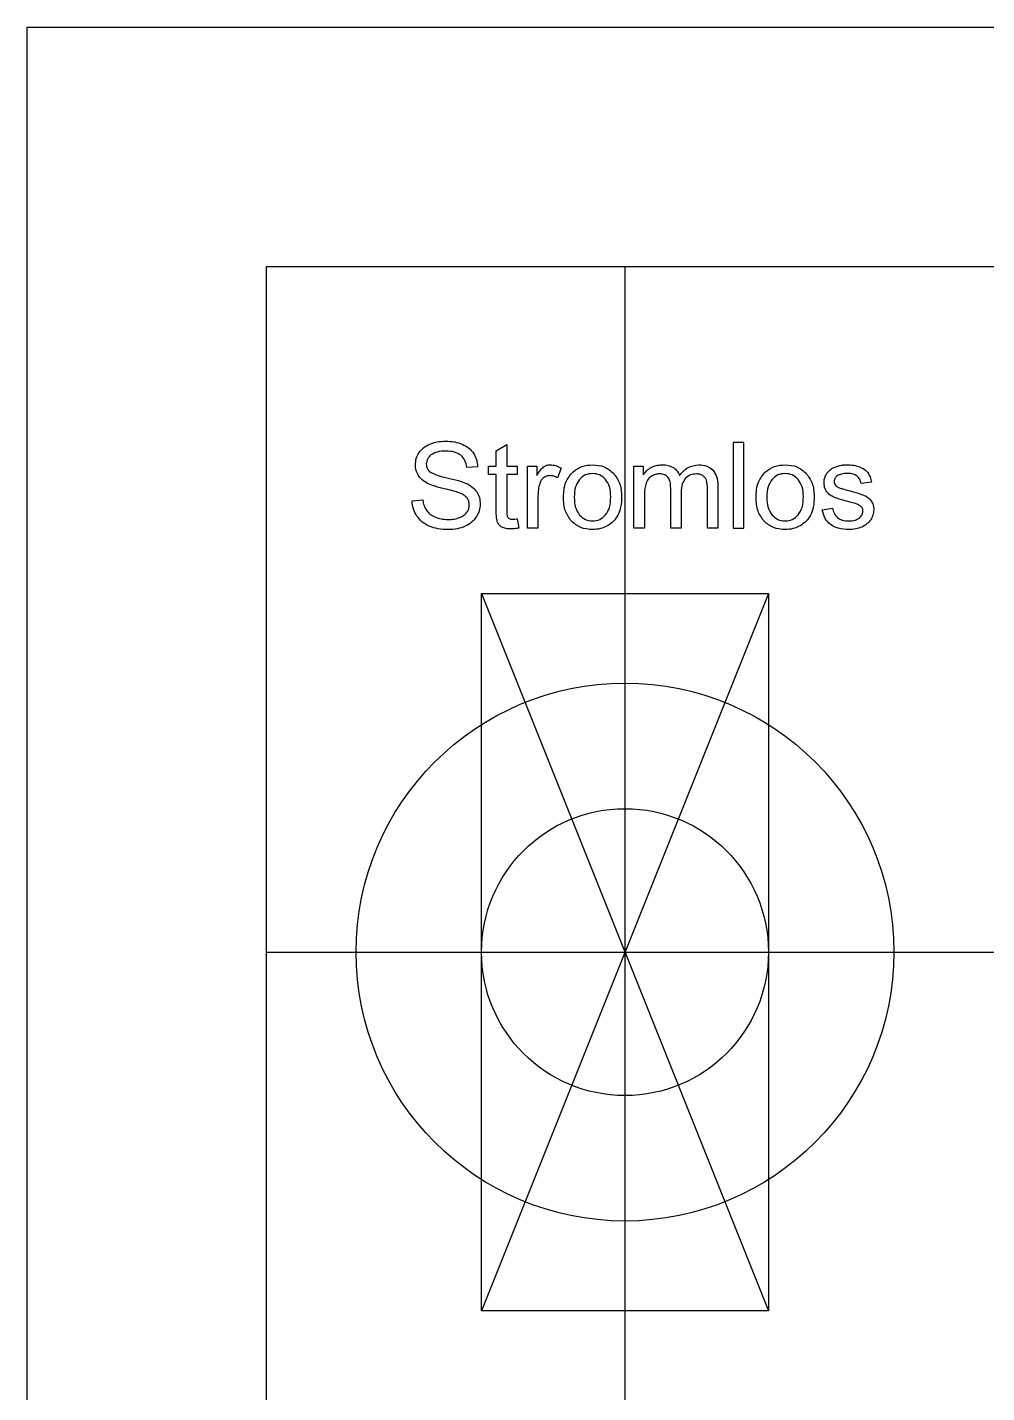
# Model space of a CAD drawing. Header units: millimetres. Extents: x 39 to 249, y 35 to 175.
# Drawn here: x 39.2 to 79.3, y 117.4 to 174.5 of the extents above; entities that cross this region are included whole.
import ezdxf

# ---------------------------------------------------------------- set-up
doc = ezdxf.new("R2010")
doc.units = ezdxf.units.MM
doc.layers.get('0').update_dxf_attribs({"linetype": 'CONTINUOUS'})

msp = doc.modelspace()

# ---------------------------------------------------------------- linework, layer by layer
for p, q in [((39.219, 174.54), (249.219, 174.54)), ((39.219, 34.54), (39.219, 174.54)), ((49.219, 164.54), (239.219, 164.54)), ((49.219, 44.54), (49.219, 164.54)), ((64.219, 164.54), (64.219, 49)), ((58.836, 156.822), (59.273, 157.085)), ((59.273, 157.085), (59.273, 156.18)), ((58.836, 156.18), (58.836, 156.822)), ((58.057, 156.158), (57.603, 156.124)), ((58.514, 155.838), (58.514, 156.18)), ((58.514, 156.18), (58.836, 156.18)), ((59.273, 156.18), (59.715, 156.18)), ((59.715, 156.18), (59.715, 155.838)), ((60.14, 153.587), (60.14, 156.18)), ((60.14, 156.18), (60.535, 156.18)), ((60.535, 156.18), (60.535, 155.787)), ((61.549, 156.097), (61.397, 155.689)), ((64.591, 153.587), (64.591, 156.18)), ((64.591, 156.18), (64.984, 156.18)), ((64.984, 156.18), (64.984, 155.816)), ((58.836, 155.838), (58.514, 155.838)), ((58.836, 154.346), (58.836, 155.838)), ((59.715, 155.838), (59.273, 155.838)), ((59.273, 155.838), (59.273, 154.322)), ((68.104, 155.367), (68.104, 153.587)), ((74.527, 155.511), (74.097, 155.452)), ((60.579, 154.944), (60.579, 153.587)), ((65.03, 154.932), (65.03, 153.587)), ((66.131, 153.587), (66.131, 155.272)), ((66.571, 155.093), (66.571, 153.587)), ((67.667, 153.587), (67.667, 155.22)), ((55.316, 154.737), (55.762, 154.776)), ((72.471, 154.361), (72.906, 154.429)), ((59.715, 153.98), (59.779, 153.592)), ((60.579, 153.587), (60.14, 153.587)), ((65.03, 153.587), (64.591, 153.587)), ((66.571, 153.587), (66.131, 153.587)), ((68.104, 153.587), (67.667, 153.587)), ((70.219, 150.853), (58.219, 120.853)), ((58.219, 150.853), (70.219, 150.853)), ((58.219, 150.853), (70.219, 120.853)), ((58.219, 120.853), (58.219, 150.853)), ((70.219, 150.853), (70.219, 120.853)), ((49.219, 135.853), (107, 135.853)), ((70.219, 120.853), (58.219, 120.853))]:
    msp.add_line(p, q)
msp.add_lwpolyline([(68.746, 157.166), (68.746, 153.587), (69.185, 153.587), (69.185, 157.166)], close=True)
for radius in [11.25, 6]:
    msp.add_circle((64.219, 135.853), radius)
for points, knots in [([(55.606, 156.747), (55.665, 156.822), (55.787, 156.976), (55.964, 157.061), (56.055, 157.105)], [0, 0, 0, 0, 0.02806026, 0.05810036, 0.05810036, 0.05810036, 0.05810036]), ([(56.055, 157.105), (56.158, 157.141), (56.371, 157.214), (56.596, 157.223), (56.712, 157.227)], [0, 0, 0, 0, 0.03250493, 0.06712456, 0.06712456, 0.06712456, 0.06712456]), ([(56.712, 157.227), (56.838, 157.223), (57.079, 157.215), (57.306, 157.136), (57.414, 157.099)], [0, 0, 0, 0, 0.03758192, 0.07170917, 0.07170917, 0.07170917, 0.07170917]), ([(57.414, 157.099), (57.509, 157.052), (57.693, 156.962), (57.82, 156.8), (57.882, 156.722)], [0, 0, 0, 0, 0.03120446, 0.06075912, 0.06075912, 0.06075912, 0.06075912]), ([(55.452, 156.241), (55.459, 156.33), (55.473, 156.51), (55.561, 156.668), (55.606, 156.747)], [0, 0, 0, 0, 0.02649511, 0.05352488, 0.05352488, 0.05352488, 0.05352488]), ([(56.105, 156.652), (56.048, 156.598), (55.938, 156.495), (55.918, 156.345), (55.909, 156.272)], [0, 0, 0, 0, 0.02277703, 0.04395425, 0.04395425, 0.04395425, 0.04395425]), ([(56.732, 156.81), (56.605, 156.808), (56.382, 156.804), (56.189, 156.698), (56.105, 156.652)], [0, 0, 0, 0, 0.03734796, 0.06543398, 0.06543398, 0.06543398, 0.06543398]), ([(57.355, 156.636), (57.27, 156.687), (57.079, 156.8), (56.856, 156.806), (56.732, 156.81)], [0, 0, 0, 0, 0.02920653, 0.06568919, 0.06568919, 0.06568919, 0.06568919]), ([(57.603, 156.124), (57.586, 156.228), (57.554, 156.424), (57.419, 156.568), (57.355, 156.636)], [0, 0, 0, 0, 0.0308476, 0.05809241, 0.05809241, 0.05809241, 0.05809241]), ([(57.882, 156.722), (57.93, 156.635), (58.028, 156.46), (58.047, 156.259), (58.057, 156.158)], [0, 0, 0, 0, 0.02937694, 0.05963985, 0.05963985, 0.05963985, 0.05963985]), ([(55.578, 155.795), (55.541, 155.864), (55.467, 156.003), (55.457, 156.161), (55.452, 156.241)], [0, 0, 0, 0, 0.02310005, 0.04677764, 0.04677764, 0.04677764, 0.04677764]), ([(55.909, 156.272), (55.915, 156.211), (55.926, 156.09), (56.008, 156), (56.048, 155.955)], [0, 0, 0, 0, 0.01791909, 0.03551004, 0.03551004, 0.03551004, 0.03551004]), ([(56.048, 155.955), (56.129, 155.91), (56.352, 155.786), (56.603, 155.733), (56.762, 155.7)], [0, 0, 0, 0, 0.02771981, 0.07619273, 0.07619273, 0.07619273, 0.07619273]), ([(60.535, 155.787), (60.579, 155.867), (60.654, 156.002), (60.768, 156.107), (60.815, 156.15)], [0, 0, 0, 0, 0.02712511, 0.04613649, 0.04613649, 0.04613649, 0.04613649]), ([(60.815, 156.15), (60.859, 156.176), (60.946, 156.227), (61.047, 156.235), (61.097, 156.238)], [0, 0, 0, 0, 0.01498587, 0.02988873, 0.02988873, 0.02988873, 0.02988873]), ([(61.097, 156.238), (61.173, 156.231), (61.334, 156.217), (61.475, 156.138), (61.549, 156.097)], [0, 0, 0, 0, 0.02267791, 0.04779927, 0.04779927, 0.04779927, 0.04779927]), ([(61.646, 154.883), (61.656, 155.102), (61.675, 155.503), (61.93, 155.81), (62.047, 155.95)], [0, 0, 0, 0, 0.0634773, 0.1167532, 0.1167532, 0.1167532, 0.1167532]), ([(62.047, 155.95), (62.166, 156.034), (62.411, 156.206), (62.709, 156.227), (62.862, 156.238)], [0, 0, 0, 0, 0.04294117, 0.08795467, 0.08795467, 0.08795467, 0.08795467]), ([(62.862, 156.238), (63.031, 156.225), (63.359, 156.2), (63.613, 155.99), (63.736, 155.888)], [0, 0, 0, 0, 0.04936715, 0.09624224, 0.09624224, 0.09624224, 0.09624224]), ([(64.984, 155.816), (65.028, 155.876), (65.117, 155.999), (65.244, 156.081), (65.308, 156.122)], [0, 0, 0, 0, 0.02230342, 0.04497872, 0.04497872, 0.04497872, 0.04497872]), ([(65.308, 156.122), (65.379, 156.156), (65.525, 156.226), (65.687, 156.234), (65.77, 156.238)], [0, 0, 0, 0, 0.02334794, 0.04799415, 0.04799415, 0.04799415, 0.04799415]), ([(65.77, 156.238), (65.859, 156.235), (66.025, 156.229), (66.173, 156.154), (66.242, 156.119)], [0, 0, 0, 0, 0.02638465, 0.04924549, 0.04924549, 0.04924549, 0.04924549]), ([(66.242, 156.119), (66.299, 156.074), (66.414, 155.985), (66.473, 155.852), (66.502, 155.784)], [0, 0, 0, 0, 0.02127767, 0.04297404, 0.04297404, 0.04297404, 0.04297404]), ([(66.502, 155.784), (66.61, 155.917), (66.818, 156.173), (67.145, 156.217), (67.303, 156.238)], [0, 0, 0, 0, 0.04912341, 0.09522091, 0.09522091, 0.09522091, 0.09522091]), ([(67.303, 156.238), (67.421, 156.232), (67.642, 156.221), (67.816, 156.087), (67.896, 156.025)], [0, 0, 0, 0, 0.0345341, 0.06440239, 0.06440239, 0.06440239, 0.06440239]), ([(67.896, 156.025), (67.957, 155.937), (68.092, 155.74), (68.1, 155.5), (68.104, 155.367)], [0, 0, 0, 0, 0.03127748, 0.07028975, 0.07028975, 0.07028975, 0.07028975]), ([(69.703, 154.883), (69.713, 155.102), (69.731, 155.503), (69.987, 155.81), (70.103, 155.95)], [0, 0, 0, 0, 0.0634773, 0.1167532, 0.1167532, 0.1167532, 0.1167532]), ([(70.103, 155.95), (70.223, 156.034), (70.467, 156.206), (70.766, 156.227), (70.919, 156.238)], [0, 0, 0, 0, 0.04294117, 0.08795467, 0.08795467, 0.08795467, 0.08795467]), ([(70.919, 156.238), (71.087, 156.225), (71.416, 156.2), (71.669, 155.99), (71.793, 155.888)], [0, 0, 0, 0, 0.04936715, 0.09624224, 0.09624224, 0.09624224, 0.09624224]), ([(72.624, 155.812), (72.653, 155.859), (72.711, 155.954), (72.797, 156.023), (72.84, 156.058)], [0, 0, 0, 0, 0.01644832, 0.0329143, 0.0329143, 0.0329143, 0.0329143]), ([(72.84, 156.058), (72.88, 156.083), (72.967, 156.138), (73.066, 156.169), (73.12, 156.186)], [0, 0, 0, 0, 0.01398658, 0.03086371, 0.03086371, 0.03086371, 0.03086371]), ([(73.12, 156.186), (73.18, 156.201), (73.305, 156.232), (73.434, 156.236), (73.499, 156.238)], [0, 0, 0, 0, 0.01875881, 0.03842544, 0.03842544, 0.03842544, 0.03842544]), ([(73.499, 156.238), (73.596, 156.236), (73.778, 156.23), (73.953, 156.176), (74.035, 156.15)], [0, 0, 0, 0, 0.02874012, 0.05452964, 0.05452964, 0.05452964, 0.05452964]), ([(74.035, 156.15), (74.105, 156.121), (74.236, 156.065), (74.332, 155.961), (74.376, 155.912)], [0, 0, 0, 0, 0.02256176, 0.04198691, 0.04198691, 0.04198691, 0.04198691]), ([(55.96, 155.462), (55.882, 155.507), (55.732, 155.594), (55.628, 155.73), (55.578, 155.795)], [0, 0, 0, 0, 0.02695823, 0.05114545, 0.05114545, 0.05114545, 0.05114545]), ([(56.651, 155.239), (56.51, 155.272), (56.273, 155.329), (56.05, 155.424), (55.96, 155.462)], [0, 0, 0, 0, 0.04348091, 0.0727225, 0.0727225, 0.0727225, 0.0727225]), ([(56.762, 155.7), (56.926, 155.663), (57.195, 155.603), (57.453, 155.509), (57.554, 155.472)], [0, 0, 0, 0, 0.05019029, 0.08252179, 0.08252179, 0.08252179, 0.08252179]), ([(57.554, 155.472), (57.65, 155.423), (57.829, 155.333), (57.956, 155.179), (58.016, 155.107)], [0, 0, 0, 0, 0.03169019, 0.05938908, 0.05938908, 0.05938908, 0.05938908]), ([(60.653, 155.457), (60.631, 155.376), (60.587, 155.208), (60.582, 155.034), (60.579, 154.944)], [0, 0, 0, 0, 0.02514352, 0.05193955, 0.05193955, 0.05193955, 0.05193955]), ([(60.816, 155.698), (60.78, 155.665), (60.707, 155.598), (60.671, 155.505), (60.653, 155.457)], [0, 0, 0, 0, 0.01426856, 0.0294477, 0.0294477, 0.0294477, 0.0294477]), ([(61.075, 155.784), (61.028, 155.781), (60.935, 155.773), (60.856, 155.723), (60.816, 155.698)], [0, 0, 0, 0, 0.01384251, 0.02767236, 0.02767236, 0.02767236, 0.02767236]), ([(61.397, 155.689), (61.345, 155.717), (61.244, 155.77), (61.13, 155.78), (61.075, 155.784)], [0, 0, 0, 0, 0.01762479, 0.03391295, 0.03391295, 0.03391295, 0.03391295]), ([(62.315, 155.628), (62.252, 155.528), (62.11, 155.301), (62.102, 155.033), (62.098, 154.883)], [0, 0, 0, 0, 0.03497362, 0.07882941, 0.07882941, 0.07882941, 0.07882941]), ([(62.862, 155.875), (62.757, 155.864), (62.547, 155.844), (62.392, 155.7), (62.315, 155.628)], [0, 0, 0, 0, 0.0307751, 0.06150028, 0.06150028, 0.06150028, 0.06150028]), ([(63.405, 155.627), (63.328, 155.699), (63.175, 155.843), (62.966, 155.864), (62.862, 155.875)], [0, 0, 0, 0, 0.03075606, 0.06120853, 0.06120853, 0.06120853, 0.06120853]), ([(63.624, 154.898), (63.619, 155.043), (63.61, 155.307), (63.469, 155.528), (63.405, 155.627)], [0, 0, 0, 0, 0.04261839, 0.07733846, 0.07733846, 0.07733846, 0.07733846]), ([(63.736, 155.888), (63.835, 155.754), (64.047, 155.467), (64.065, 155.11), (64.075, 154.92)], [0, 0, 0, 0, 0.0488686, 0.1046023, 0.1046023, 0.1046023, 0.1046023]), ([(65.101, 155.474), (65.08, 155.398), (65.032, 155.221), (65.031, 155.037), (65.03, 154.932)], [0, 0, 0, 0, 0.02355554, 0.05485563, 0.05485563, 0.05485563, 0.05485563]), ([(65.329, 155.76), (65.28, 155.723), (65.18, 155.647), (65.127, 155.533), (65.101, 155.474)], [0, 0, 0, 0, 0.01813836, 0.0370881, 0.0370881, 0.0370881, 0.0370881]), ([(65.672, 155.857), (65.611, 155.853), (65.49, 155.845), (65.383, 155.788), (65.329, 155.76)], [0, 0, 0, 0, 0.01801894, 0.03602486, 0.03602486, 0.03602486, 0.03602486]), ([(66.024, 155.711), (65.979, 155.754), (65.882, 155.847), (65.746, 155.854), (65.672, 155.857)], [0, 0, 0, 0, 0.01792232, 0.03923539, 0.03923539, 0.03923539, 0.03923539]), ([(66.131, 155.272), (66.129, 155.359), (66.126, 155.514), (66.055, 155.651), (66.024, 155.711)], [0, 0, 0, 0, 0.02577505, 0.04577969, 0.04577969, 0.04577969, 0.04577969]), ([(66.751, 155.676), (66.699, 155.599), (66.579, 155.425), (66.574, 155.213), (66.571, 155.093)], [0, 0, 0, 0, 0.02725753, 0.06212769, 0.06212769, 0.06212769, 0.06212769]), ([(67.205, 155.857), (67.119, 155.85), (66.948, 155.837), (66.816, 155.729), (66.751, 155.676)], [0, 0, 0, 0, 0.02543418, 0.04996304, 0.04996304, 0.04996304, 0.04996304]), ([(67.469, 155.787), (67.429, 155.807), (67.346, 155.85), (67.253, 155.855), (67.205, 155.857)], [0, 0, 0, 0, 0.01331196, 0.02758232, 0.02758232, 0.02758232, 0.02758232]), ([(67.624, 155.6), (67.607, 155.637), (67.571, 155.712), (67.503, 155.762), (67.469, 155.787)], [0, 0, 0, 0, 0.01207116, 0.02461986, 0.02461986, 0.02461986, 0.02461986]), ([(67.667, 155.22), (67.667, 155.296), (67.667, 155.425), (67.636, 155.549), (67.624, 155.6)], [0, 0, 0, 0, 0.0226997, 0.03832119, 0.03832119, 0.03832119, 0.03832119]), ([(70.372, 155.628), (70.309, 155.528), (70.166, 155.301), (70.159, 155.033), (70.155, 154.883)], [0, 0, 0, 0, 0.03497362, 0.07882941, 0.07882941, 0.07882941, 0.07882941]), ([(70.919, 155.875), (70.814, 155.864), (70.603, 155.844), (70.449, 155.7), (70.372, 155.628)], [0, 0, 0, 0, 0.0307751, 0.06150028, 0.06150028, 0.06150028, 0.06150028]), ([(71.462, 155.627), (71.385, 155.699), (71.232, 155.843), (71.023, 155.864), (70.919, 155.875)], [0, 0, 0, 0, 0.03075606, 0.06120853, 0.06120853, 0.06120853, 0.06120853]), ([(71.68, 154.898), (71.676, 155.043), (71.667, 155.307), (71.525, 155.528), (71.462, 155.627)], [0, 0, 0, 0, 0.04261839, 0.07733846, 0.07733846, 0.07733846, 0.07733846]), ([(71.793, 155.888), (71.892, 155.754), (72.103, 155.467), (72.122, 155.11), (72.132, 154.92)], [0, 0, 0, 0, 0.0488686, 0.1046023, 0.1046023, 0.1046023, 0.1046023]), ([(72.545, 155.491), (72.548, 155.548), (72.554, 155.66), (72.601, 155.762), (72.624, 155.812)], [0, 0, 0, 0, 0.01681056, 0.03333097, 0.03333097, 0.03333097, 0.03333097]), ([(72.641, 155.143), (72.613, 155.197), (72.556, 155.307), (72.549, 155.429), (72.545, 155.491)], [0, 0, 0, 0, 0.01808068, 0.0364585, 0.0364585, 0.0364585, 0.0364585]), ([(73.099, 155.777), (73.061, 155.744), (72.99, 155.68), (72.976, 155.587), (72.97, 155.543)], [0, 0, 0, 0, 0.01456747, 0.02755018, 0.02755018, 0.02755018, 0.02755018]), ([(72.97, 155.543), (72.972, 155.515), (72.976, 155.459), (73.008, 155.412), (73.023, 155.389)], [0, 0, 0, 0, 0.00822798, 0.01653347, 0.01653347, 0.01653347, 0.01653347]), ([(73.023, 155.389), (73.045, 155.366), (73.093, 155.315), (73.157, 155.287), (73.192, 155.272)], [0, 0, 0, 0, 0.00945651, 0.02070504, 0.02070504, 0.02070504, 0.02070504]), ([(73.531, 155.877), (73.443, 155.876), (73.29, 155.875), (73.155, 155.806), (73.099, 155.777)], [0, 0, 0, 0, 0.02606037, 0.04489424, 0.04489424, 0.04489424, 0.04489424]), ([(73.928, 155.765), (73.873, 155.797), (73.751, 155.87), (73.609, 155.874), (73.531, 155.877)], [0, 0, 0, 0, 0.018916, 0.0418243, 0.0418243, 0.0418243, 0.0418243]), ([(74.097, 155.452), (74.084, 155.515), (74.058, 155.635), (73.97, 155.723), (73.928, 155.765)], [0, 0, 0, 0, 0.01871365, 0.03623831, 0.03623831, 0.03623831, 0.03623831]), ([(74.376, 155.912), (74.41, 155.855), (74.484, 155.731), (74.512, 155.588), (74.527, 155.511)], [0, 0, 0, 0, 0.01984912, 0.04320943, 0.04320943, 0.04320943, 0.04320943]), ([(57.288, 155.064), (57.211, 155.089), (57.002, 155.156), (56.787, 155.207), (56.651, 155.239)], [0, 0, 0, 0, 0.02421852, 0.06608958, 0.06608958, 0.06608958, 0.06608958]), ([(57.611, 154.853), (57.569, 154.894), (57.477, 154.987), (57.356, 155.037), (57.288, 155.064)], [0, 0, 0, 0, 0.01735527, 0.03887813, 0.03887813, 0.03887813, 0.03887813]), ([(57.708, 154.559), (57.704, 154.613), (57.697, 154.719), (57.639, 154.809), (57.611, 154.853)], [0, 0, 0, 0, 0.01596536, 0.0314486, 0.0314486, 0.0314486, 0.0314486]), ([(58.016, 155.107), (58.059, 155.029), (58.148, 154.871), (58.159, 154.69), (58.165, 154.598)], [0, 0, 0, 0, 0.02626635, 0.05365075, 0.05365075, 0.05365075, 0.05365075]), ([(61.982, 153.877), (61.884, 154.015), (61.671, 154.314), (61.655, 154.683), (61.646, 154.883)], [0, 0, 0, 0, 0.0494859, 0.1080735, 0.1080735, 0.1080735, 0.1080735]), ([(62.098, 154.883), (62.102, 154.734), (62.11, 154.465), (62.252, 154.238), (62.315, 154.137)], [0, 0, 0, 0, 0.04388607, 0.07894073, 0.07894073, 0.07894073, 0.07894073]), ([(63.407, 154.139), (63.47, 154.241), (63.613, 154.472), (63.62, 154.745), (63.624, 154.898)], [0, 0, 0, 0, 0.03540639, 0.08023138, 0.08023138, 0.08023138, 0.08023138]), ([(64.075, 154.92), (64.073, 154.769), (64.067, 154.497), (63.969, 154.245), (63.925, 154.133)], [0, 0, 0, 0, 0.04486555, 0.08070761, 0.08070761, 0.08070761, 0.08070761]), ([(70.039, 153.877), (69.941, 154.015), (69.727, 154.314), (69.712, 154.683), (69.703, 154.883)], [0, 0, 0, 0, 0.0494859, 0.1080735, 0.1080735, 0.1080735, 0.1080735]), ([(70.155, 154.883), (70.159, 154.734), (70.166, 154.465), (70.309, 154.238), (70.372, 154.137)], [0, 0, 0, 0, 0.04388607, 0.07894073, 0.07894073, 0.07894073, 0.07894073]), ([(71.463, 154.139), (71.526, 154.241), (71.669, 154.472), (71.676, 154.745), (71.68, 154.898)], [0, 0, 0, 0, 0.03540639, 0.08023138, 0.08023138, 0.08023138, 0.08023138]), ([(72.132, 154.92), (72.129, 154.769), (72.124, 154.497), (72.026, 154.245), (71.982, 154.133)], [0, 0, 0, 0, 0.04486555, 0.08070761, 0.08070761, 0.08070761, 0.08070761]), ([(72.924, 154.897), (72.866, 154.928), (72.754, 154.99), (72.678, 155.093), (72.641, 155.143)], [0, 0, 0, 0, 0.01955384, 0.03795824, 0.03795824, 0.03795824, 0.03795824]), ([(73.595, 154.686), (73.457, 154.72), (73.229, 154.777), (73.011, 154.863), (72.924, 154.897)], [0, 0, 0, 0, 0.04247768, 0.07032714, 0.07032714, 0.07032714, 0.07032714]), ([(73.192, 155.272), (73.235, 155.258), (73.363, 155.217), (73.494, 155.182), (73.58, 155.159)], [0, 0, 0, 0, 0.01361029, 0.0404139, 0.0404139, 0.0404139, 0.0404139]), ([(73.58, 155.159), (73.713, 155.124), (73.933, 155.066), (74.146, 154.987), (74.23, 154.955)], [0, 0, 0, 0, 0.04116877, 0.06821488, 0.06821488, 0.06821488, 0.06821488]), ([(74.23, 154.955), (74.288, 154.927), (74.401, 154.87), (74.481, 154.772), (74.52, 154.725)], [0, 0, 0, 0, 0.0191139, 0.03737989, 0.03737989, 0.03737989, 0.03737989]), ([(55.512, 154.094), (55.457, 154.192), (55.346, 154.393), (55.326, 154.621), (55.316, 154.737)], [0, 0, 0, 0, 0.03348792, 0.06794109, 0.06794109, 0.06794109, 0.06794109]), ([(55.762, 154.776), (55.775, 154.693), (55.799, 154.537), (55.875, 154.399), (55.91, 154.335)], [0, 0, 0, 0, 0.02500822, 0.04680576, 0.04680576, 0.04680576, 0.04680576]), ([(55.91, 154.335), (55.957, 154.28), (56.056, 154.161), (56.196, 154.093), (56.27, 154.057)], [0, 0, 0, 0, 0.02147807, 0.04598026, 0.04598026, 0.04598026, 0.04598026]), ([(57.298, 154.031), (57.362, 154.059), (57.48, 154.111), (57.567, 154.207), (57.607, 154.252)], [0, 0, 0, 0, 0.02046312, 0.03837468, 0.03837468, 0.03837468, 0.03837468]), ([(57.607, 154.252), (57.637, 154.3), (57.695, 154.394), (57.704, 154.504), (57.708, 154.559)], [0, 0, 0, 0, 0.01652921, 0.03268964, 0.03268964, 0.03268964, 0.03268964]), ([(58.165, 154.598), (58.158, 154.503), (58.143, 154.312), (58.049, 154.144), (58.001, 154.059)], [0, 0, 0, 0, 0.02804027, 0.05687299, 0.05687299, 0.05687299, 0.05687299]), ([(58.89, 153.827), (58.874, 153.891), (58.833, 154.061), (58.835, 154.236), (58.836, 154.346)], [0, 0, 0, 0, 0.01955396, 0.05232684, 0.05232684, 0.05232684, 0.05232684]), ([(59.273, 154.322), (59.273, 154.27), (59.272, 154.188), (59.29, 154.109), (59.296, 154.08)], [0, 0, 0, 0, 0.01545278, 0.02435246, 0.02435246, 0.02435246, 0.02435246]), ([(72.81, 153.738), (72.729, 153.82), (72.557, 153.995), (72.501, 154.234), (72.471, 154.361)], [0, 0, 0, 0, 0.03391212, 0.0720799, 0.0720799, 0.0720799, 0.0720799]), ([(72.906, 154.429), (72.922, 154.349), (72.953, 154.196), (73.059, 154.082), (73.11, 154.029)], [0, 0, 0, 0, 0.02408889, 0.04574599, 0.04574599, 0.04574599, 0.04574599]), ([(74.044, 154.537), (73.992, 154.56), (73.847, 154.625), (73.693, 154.662), (73.595, 154.686)], [0, 0, 0, 0, 0.01709475, 0.04741079, 0.04741079, 0.04741079, 0.04741079]), ([(74.027, 154.013), (74.069, 154.055), (74.151, 154.135), (74.166, 154.248), (74.173, 154.302)], [0, 0, 0, 0, 0.01732584, 0.03328514, 0.03328514, 0.03328514, 0.03328514]), ([(74.173, 154.302), (74.167, 154.349), (74.156, 154.445), (74.081, 154.506), (74.044, 154.537)], [0, 0, 0, 0, 0.01369325, 0.02772297, 0.02772297, 0.02772297, 0.02772297]), ([(74.625, 154.349), (74.619, 154.276), (74.608, 154.128), (74.534, 154), (74.497, 153.935)], [0, 0, 0, 0, 0.02157111, 0.04380656, 0.04380656, 0.04380656, 0.04380656]), ([(74.52, 154.725), (74.55, 154.669), (74.615, 154.553), (74.621, 154.419), (74.625, 154.349)], [0, 0, 0, 0, 0.01870556, 0.03950171, 0.03950171, 0.03950171, 0.03950171]), ([(56.027, 153.668), (55.924, 153.72), (55.721, 153.824), (55.581, 154.004), (55.512, 154.094)], [0, 0, 0, 0, 0.03424449, 0.06759406, 0.06759406, 0.06759406, 0.06759406]), ([(56.842, 153.526), (56.691, 153.53), (56.413, 153.537), (56.149, 153.626), (56.027, 153.668)], [0, 0, 0, 0, 0.04478734, 0.08306384, 0.08306384, 0.08306384, 0.08306384]), ([(56.27, 154.057), (56.356, 154.026), (56.533, 153.962), (56.722, 153.954), (56.82, 153.951)], [0, 0, 0, 0, 0.02713528, 0.05624829, 0.05624829, 0.05624829, 0.05624829]), ([(56.82, 153.951), (56.905, 153.953), (57.069, 153.958), (57.224, 154.008), (57.298, 154.031)], [0, 0, 0, 0, 0.02559208, 0.04873374, 0.04873374, 0.04873374, 0.04873374]), ([(57.531, 153.666), (57.424, 153.625), (57.202, 153.541), (56.964, 153.531), (56.842, 153.526)], [0, 0, 0, 0, 0.03422209, 0.07079832, 0.07079832, 0.07079832, 0.07079832]), ([(58.001, 154.059), (57.939, 153.979), (57.812, 153.814), (57.627, 153.716), (57.531, 153.666)], [0, 0, 0, 0, 0.03002696, 0.06190976, 0.06190976, 0.06190976, 0.06190976]), ([(59.075, 153.628), (59.035, 153.655), (58.957, 153.706), (58.912, 153.788), (58.89, 153.827)], [0, 0, 0, 0, 0.01424203, 0.02757319, 0.02757319, 0.02757319, 0.02757319]), ([(59.296, 154.08), (59.305, 154.063), (59.324, 154.029), (59.356, 154.006), (59.372, 153.995)], [0, 0, 0, 0, 0.00570638, 0.01155971, 0.01155971, 0.01155971, 0.01155971]), ([(59.372, 153.995), (59.393, 153.985), (59.441, 153.964), (59.493, 153.963), (59.522, 153.963)], [0, 0, 0, 0, 0.00680788, 0.01548073, 0.01548073, 0.01548073, 0.01548073]), ([(59.522, 153.963), (59.551, 153.964), (59.615, 153.966), (59.679, 153.975), (59.715, 153.98)], [0, 0, 0, 0, 0.00849464, 0.01937363, 0.01937363, 0.01937363, 0.01937363]), ([(62.862, 153.528), (62.691, 153.541), (62.361, 153.565), (62.105, 153.776), (61.982, 153.877)], [0, 0, 0, 0, 0.04999265, 0.09679118, 0.09679118, 0.09679118, 0.09679118]), ([(62.315, 154.137), (62.392, 154.065), (62.547, 153.921), (62.757, 153.9), (62.862, 153.89)], [0, 0, 0, 0, 0.03078038, 0.0615616, 0.0615616, 0.0615616, 0.0615616]), ([(62.862, 153.89), (62.967, 153.9), (63.176, 153.921), (63.33, 154.066), (63.407, 154.139)], [0, 0, 0, 0, 0.03060808, 0.06139528, 0.06139528, 0.06139528, 0.06139528]), ([(63.488, 153.687), (63.39, 153.641), (63.192, 153.547), (62.973, 153.535), (62.862, 153.528)], [0, 0, 0, 0, 0.03227353, 0.06513717, 0.06513717, 0.06513717, 0.06513717]), ([(63.925, 154.133), (63.869, 154.042), (63.757, 153.861), (63.578, 153.745), (63.488, 153.687)], [0, 0, 0, 0, 0.03145, 0.06310909, 0.06310909, 0.06310909, 0.06310909]), ([(70.919, 153.528), (70.748, 153.541), (70.417, 153.565), (70.162, 153.776), (70.039, 153.877)], [0, 0, 0, 0, 0.04999265, 0.09679118, 0.09679118, 0.09679118, 0.09679118]), ([(70.372, 154.137), (70.449, 154.065), (70.603, 153.921), (70.814, 153.9), (70.919, 153.89)], [0, 0, 0, 0, 0.03078038, 0.0615616, 0.0615616, 0.0615616, 0.0615616]), ([(70.919, 153.89), (71.023, 153.9), (71.233, 153.921), (71.386, 154.066), (71.463, 154.139)], [0, 0, 0, 0, 0.03060808, 0.06139528, 0.06139528, 0.06139528, 0.06139528]), ([(71.545, 153.687), (71.447, 153.641), (71.248, 153.547), (71.029, 153.535), (70.919, 153.528)], [0, 0, 0, 0, 0.03227353, 0.06513717, 0.06513717, 0.06513717, 0.06513717]), ([(71.982, 154.133), (71.926, 154.042), (71.814, 153.861), (71.635, 153.745), (71.545, 153.687)], [0, 0, 0, 0, 0.03145, 0.06310909, 0.06310909, 0.06310909, 0.06310909]), ([(73.58, 153.528), (73.428, 153.533), (73.153, 153.54), (72.915, 153.677), (72.81, 153.738)], [0, 0, 0, 0, 0.04483348, 0.08094857, 0.08094857, 0.08094857, 0.08094857]), ([(73.11, 154.029), (73.175, 153.988), (73.317, 153.9), (73.486, 153.893), (73.577, 153.89)], [0, 0, 0, 0, 0.02260389, 0.04953245, 0.04953245, 0.04953245, 0.04953245]), ([(73.577, 153.89), (73.668, 153.892), (73.829, 153.895), (73.966, 153.977), (74.027, 154.013)], [0, 0, 0, 0, 0.02654673, 0.04727787, 0.04727787, 0.04727787, 0.04727787]), ([(74.497, 153.935), (74.448, 153.873), (74.347, 153.746), (74.202, 153.672), (74.127, 153.635)], [0, 0, 0, 0, 0.02326683, 0.04815318, 0.04815318, 0.04815318, 0.04815318]), ([(59.447, 153.553), (59.375, 153.554), (59.246, 153.557), (59.128, 153.606), (59.075, 153.628)], [0, 0, 0, 0, 0.02132434, 0.03817811, 0.03817811, 0.03817811, 0.03817811]), ([(59.779, 153.592), (59.72, 153.58), (59.61, 153.559), (59.499, 153.555), (59.447, 153.553)], [0, 0, 0, 0, 0.01782059, 0.03347608, 0.03347608, 0.03347608, 0.03347608]), ([(74.127, 153.635), (74.042, 153.604), (73.865, 153.539), (73.677, 153.532), (73.58, 153.528)], [0, 0, 0, 0, 0.02696029, 0.05601253, 0.05601253, 0.05601253, 0.05601253])]:
    msp.add_open_spline(points, degree=3, knots=knots)

doc.saveas('drawing.dxf')
